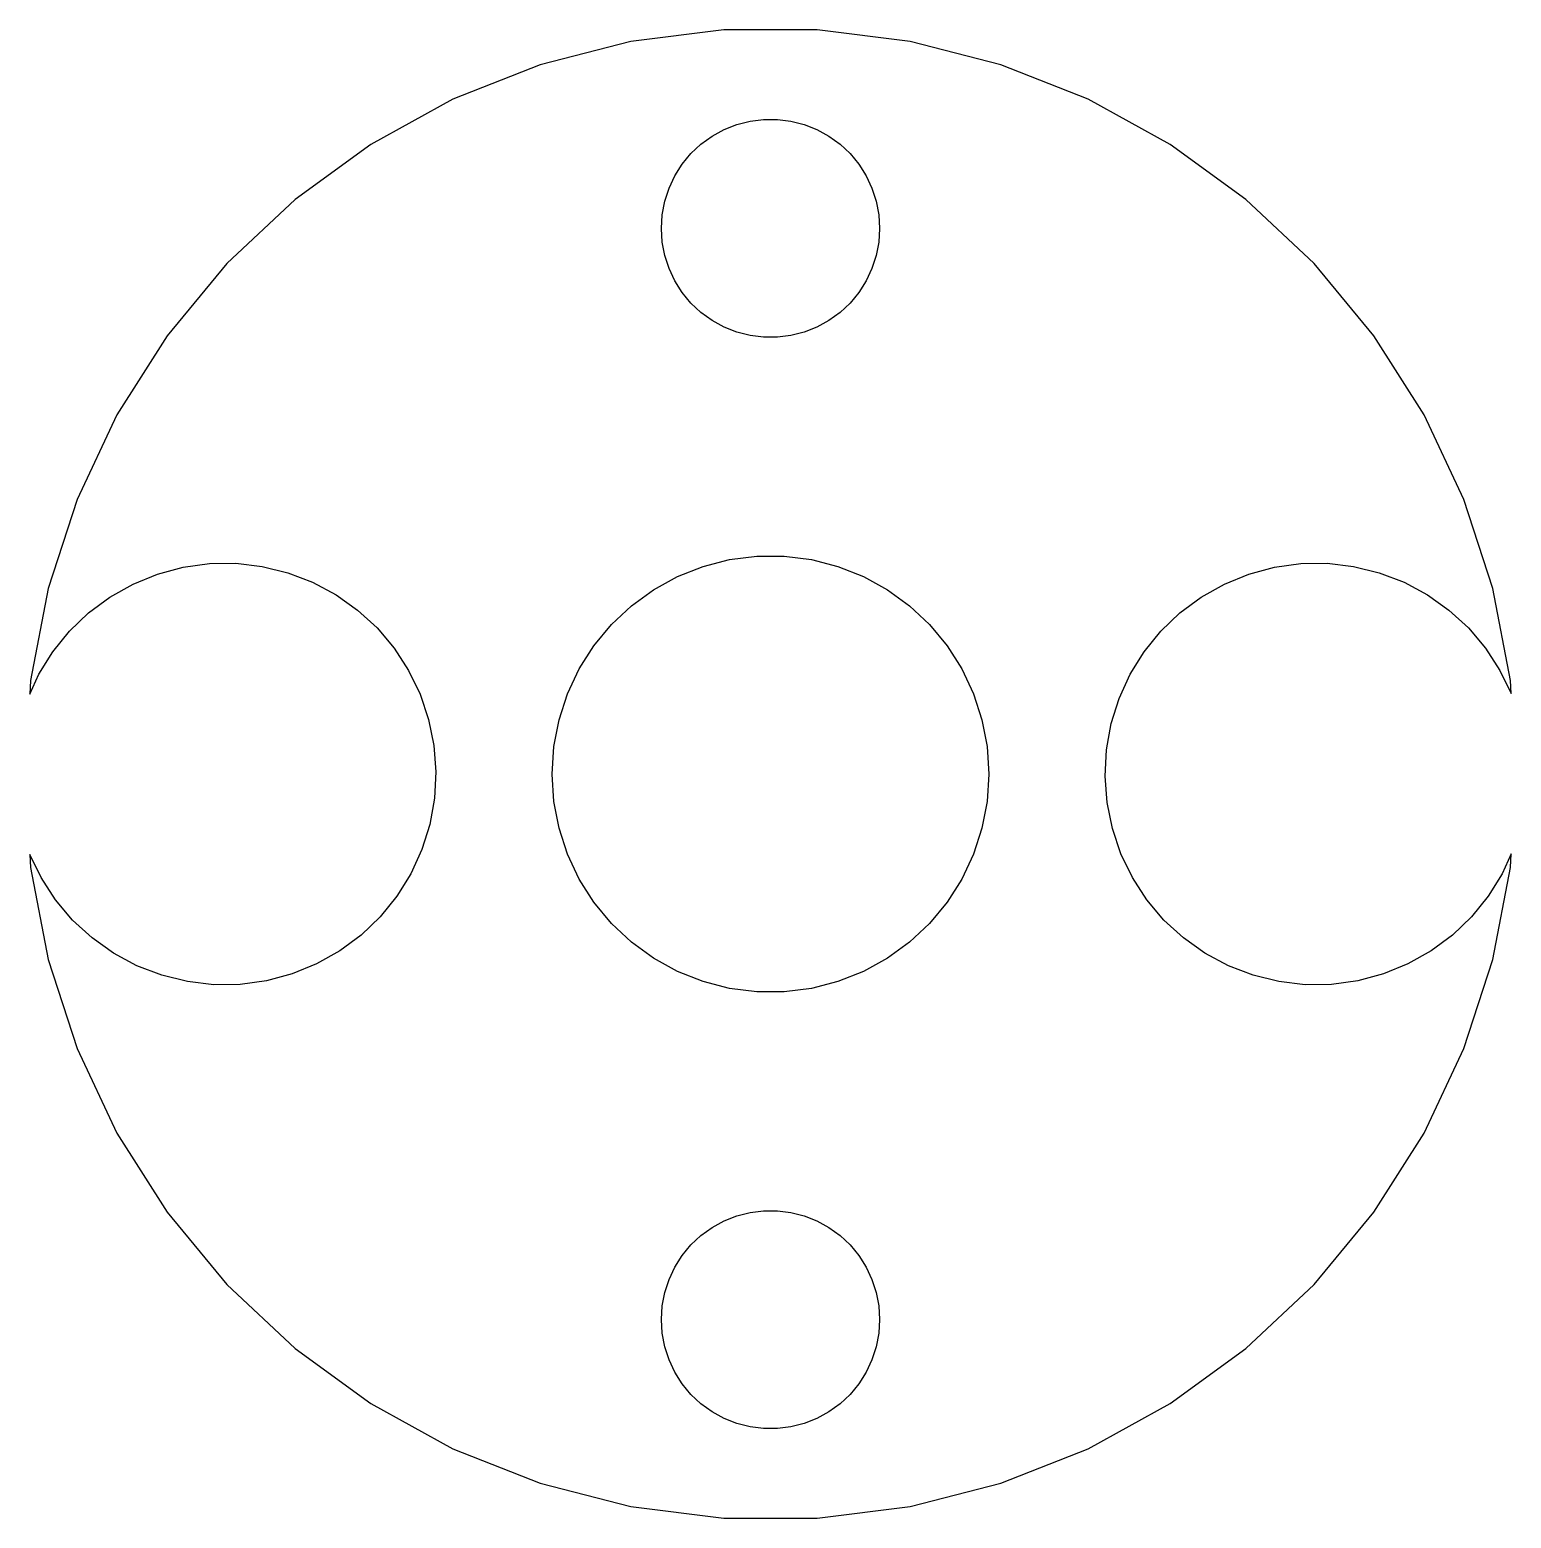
# Model space of a CAD drawing. Header units: metres. Extents: x -10 to 10, y -10 to 340.
# Drawn here: x -10.18 to 10.18, y 319.77 to 340.23 of the extents above; entities that cross this region are included whole.
import ezdxf

# ---------------------------------------------------------------- set-up
doc = ezdxf.new("R2010")
doc.units = ezdxf.units.M

msp = doc.modelspace()

# ---------------------------------------------------------------- linework, layer by layer
for p, q in [((-1.92065, 340.068), (-3.16742, 339.748)), ((-0.6436, 340.23), (-1.92065, 340.068)), ((0.6436, 340.23), (-0.6436, 340.23)), ((1.92065, 340.068), (0.6436, 340.23)), ((3.16742, 339.748), (1.92065, 340.068)), ((-3.16742, 339.748), (-4.36423, 339.274)), ((4.36423, 339.274), (3.16742, 339.748)), ((-4.36423, 339.274), (-5.49222, 338.654)), ((5.49222, 338.654), (4.36423, 339.274)), ((-0.803726, 338.766), (-0.638657, 338.857)), ((-0.638657, 338.857), (-0.463516, 338.927)), ((-0.463516, 338.927), (-0.281067, 338.973)), ((-0.281067, 338.973), (-0.094177, 338.997)), ((-0.094177, 338.997), (0.094177, 338.997)), ((0.094177, 338.997), (0.281067, 338.973)), ((0.281067, 338.973), (0.463516, 338.927)), ((0.463516, 338.927), (0.638657, 338.857)), ((0.638657, 338.857), (0.803726, 338.766)), ((-5.49222, 338.654), (-6.53358, 337.898)), ((-1.09344, 338.527), (-0.956131, 338.656)), ((-0.956131, 338.656), (-0.803726, 338.766)), ((0.803726, 338.766), (0.956131, 338.656)), ((0.956131, 338.656), (1.09344, 338.527)), ((6.53358, 337.898), (5.49222, 338.654)), ((-1.21352, 338.382), (-1.09344, 338.527)), ((1.09344, 338.527), (1.21352, 338.382)), ((-1.39465, 338.052), (-1.31445, 338.223)), ((-1.31445, 338.223), (-1.21352, 338.382)), ((1.21352, 338.382), (1.31445, 338.223)), ((1.31445, 338.223), (1.39465, 338.052)), ((-1.45287, 337.873), (-1.39465, 338.052)), ((1.39465, 338.052), (1.45287, 337.873)), ((-6.53358, 337.898), (-7.47192, 337.017)), ((-1.48816, 337.688), (-1.45287, 337.873)), ((1.45287, 337.873), (1.48816, 337.688)), ((7.47192, 337.017), (6.53358, 337.898)), ((-1.5, 337.5), (-1.48816, 337.688)), ((1.48816, 337.688), (1.5, 337.5)), ((-1.48816, 337.312), (-1.5, 337.5)), ((1.5, 337.5), (1.48816, 337.312)), ((-1.45287, 337.127), (-1.48816, 337.312)), ((1.48816, 337.312), (1.45287, 337.127)), ((-7.47192, 337.017), (-8.29242, 336.025)), ((-1.39465, 336.948), (-1.45287, 337.127)), ((1.45287, 337.127), (1.39465, 336.948)), ((8.29242, 336.025), (7.47192, 337.017)), ((-1.31445, 336.777), (-1.39465, 336.948)), ((-1.21352, 336.618), (-1.31445, 336.777)), ((1.31445, 336.777), (1.21352, 336.618)), ((1.39465, 336.948), (1.31445, 336.777)), ((-1.09344, 336.473), (-1.21352, 336.618)), ((1.21352, 336.618), (1.09344, 336.473)), ((-0.956131, 336.344), (-1.09344, 336.473)), ((1.09344, 336.473), (0.956131, 336.344)), ((-0.803726, 336.234), (-0.956131, 336.344)), ((-0.638657, 336.143), (-0.803726, 336.234)), ((0.803726, 336.234), (0.638657, 336.143)), ((0.956131, 336.344), (0.803726, 336.234)), ((-8.29242, 336.025), (-8.98213, 334.938)), ((-0.463516, 336.073), (-0.638657, 336.143)), ((-0.281067, 336.027), (-0.463516, 336.073)), ((-0.094177, 336.003), (-0.281067, 336.027)), ((0.094177, 336.003), (-0.094177, 336.003)), ((0.281067, 336.027), (0.094177, 336.003)), ((0.463516, 336.073), (0.281067, 336.027)), ((0.638657, 336.143), (0.463516, 336.073)), ((8.98213, 334.938), (8.29242, 336.025)), ((-8.98213, 334.938), (-9.5302, 333.773)), ((9.5302, 333.773), (8.98213, 334.938)), ((-9.5302, 333.773), (-9.92796, 332.549)), ((9.92796, 332.549), (9.5302, 333.773)), ((-8.0732, 332.843), (-7.71239, 332.892)), ((-7.71239, 332.892), (-7.34822, 332.896)), ((-7.34822, 332.896), (-6.98645, 332.854)), ((-0.927048, 332.853), (-0.562134, 332.947)), ((-0.562134, 332.947), (-0.18837, 332.994)), ((-0.18837, 332.994), (0.18837, 332.994)), ((0.18837, 332.994), (0.562134, 332.947)), ((0.562134, 332.947), (0.927048, 332.853)), ((6.92679, 332.843), (7.2876, 332.892)), ((7.2876, 332.892), (7.65176, 332.896)), ((7.65176, 332.896), (8.01353, 332.854)), ((-8.76216, 332.611), (-8.42497, 332.749)), ((-8.42497, 332.749), (-8.0732, 332.843)), ((-6.98645, 332.854), (-6.63277, 332.767)), ((-6.63277, 332.767), (-6.29279, 332.637)), ((-1.60747, 332.533), (-1.27733, 332.714)), ((-1.27733, 332.714), (-0.927048, 332.853)), ((0.927048, 332.853), (1.27733, 332.714)), ((1.27733, 332.714), (1.60747, 332.533)), ((6.23782, 332.611), (6.57501, 332.749)), ((6.57501, 332.749), (6.92679, 332.843)), ((8.01353, 332.854), (8.36722, 332.767)), ((8.36722, 332.767), (8.7072, 332.637)), ((-9.92796, 332.549), (-10.1692, 331.285)), ((-9.07945, 332.432), (-8.76216, 332.611)), ((-6.29279, 332.637), (-5.97182, 332.465)), ((-1.91226, 332.312), (-1.60747, 332.533)), ((1.60747, 332.533), (1.91226, 332.312)), ((5.92053, 332.432), (6.23782, 332.611)), ((8.7072, 332.637), (9.02817, 332.465)), ((10.1692, 331.285), (9.92796, 332.549)), ((-9.37183, 332.215), (-9.07945, 332.432)), ((-5.97182, 332.465), (-5.67496, 332.254)), ((-2.1869, 332.054), (-1.91226, 332.312)), ((1.91226, 332.312), (2.1869, 332.054)), ((5.62816, 332.215), (5.92053, 332.432)), ((9.02817, 332.465), (9.32503, 332.254)), ((-9.63467, 331.963), (-9.37183, 332.215)), ((-5.67496, 332.254), (-5.40689, 332.007)), ((5.36531, 331.963), (5.62816, 332.215)), ((9.32503, 332.254), (9.59309, 332.007)), ((-9.86386, 331.68), (-9.63467, 331.963)), ((-5.40689, 332.007), (-5.17183, 331.729)), ((-2.42705, 331.763), (-2.1869, 332.054)), ((2.1869, 332.054), (2.42705, 331.763)), ((5.13612, 331.68), (5.36531, 331.963)), ((9.59309, 332.007), (9.82816, 331.729)), ((-10.0558, 331.37), (-9.86386, 331.68)), ((-5.17183, 331.729), (-4.97346, 331.424)), ((-2.62891, 331.445), (-2.42705, 331.763)), ((2.42705, 331.763), (2.62891, 331.445)), ((4.94421, 331.37), (5.13612, 331.68)), ((9.82816, 331.729), (10.0265, 331.424)), ((-10.181, 331.097), (-10.0558, 331.37)), ((-10.1692, 331.285), (-10.181, 331.097)), ((-4.97346, 331.424), (-4.81497, 331.096)), ((-2.78932, 331.104), (-2.62891, 331.445)), ((2.62891, 331.445), (2.78932, 331.104)), ((4.7926, 331.039), (4.94421, 331.37)), ((10.0265, 331.424), (10.1805, 331.105)), ((10.1805, 331.105), (10.1692, 331.285)), ((-4.81497, 331.096), (-4.69881, 330.751)), ((-2.90575, 330.746), (-2.78932, 331.104)), ((2.78932, 331.104), (2.90575, 330.746)), ((4.6837, 330.692), (4.7926, 331.039)), ((-4.69881, 330.751), (-4.62683, 330.394)), ((-2.97633, 330.376), (-2.90575, 330.746)), ((2.90575, 330.746), (2.97633, 330.376)), ((4.61922, 330.333), (4.6837, 330.692)), ((-4.62683, 330.394), (-4.60016, 330.03)), ((-3, 330), (-2.97633, 330.376)), ((2.97633, 330.376), (3, 330)), ((4.60016, 329.97), (4.61922, 330.333)), ((-4.60016, 330.03), (-4.61922, 329.667)), ((-2.97633, 329.624), (-3, 330)), ((3, 330), (2.97633, 329.624)), ((4.62683, 329.606), (4.60016, 329.97)), ((-4.61922, 329.667), (-4.6837, 329.308)), ((-2.90575, 329.254), (-2.97633, 329.624)), ((2.97633, 329.624), (2.90575, 329.254)), ((4.69881, 329.249), (4.62683, 329.606)), ((-4.6837, 329.308), (-4.7926, 328.961)), ((-2.78932, 328.896), (-2.90575, 329.254)), ((2.90575, 329.254), (2.78932, 328.896)), ((4.81497, 328.904), (4.69881, 329.249)), ((-10.0265, 328.576), (-10.1805, 328.895)), ((-10.1805, 328.895), (-10.1692, 328.715)), ((-4.7926, 328.961), (-4.94421, 328.63)), ((-2.62891, 328.555), (-2.78932, 328.896)), ((2.78932, 328.896), (2.62891, 328.555)), ((4.97346, 328.576), (4.81497, 328.904)), ((10.181, 328.903), (10.0558, 328.63)), ((10.1692, 328.715), (10.181, 328.903)), ((-10.1692, 328.715), (-9.92796, 327.451)), ((-4.94421, 328.63), (-5.13612, 328.32)), ((10.0558, 328.63), (9.86386, 328.32)), ((9.92796, 327.451), (10.1692, 328.715)), ((-9.82816, 328.271), (-10.0265, 328.576)), ((-2.42705, 328.237), (-2.62891, 328.555)), ((2.62891, 328.555), (2.42705, 328.237)), ((5.17183, 328.271), (4.97346, 328.576)), ((-9.59309, 327.993), (-9.82816, 328.271)), ((-5.13612, 328.32), (-5.36531, 328.037)), ((-2.1869, 327.946), (-2.42705, 328.237)), ((2.42705, 328.237), (2.1869, 327.946)), ((5.40689, 327.993), (5.17183, 328.271)), ((9.86386, 328.32), (9.63467, 328.037)), ((-9.32503, 327.746), (-9.59309, 327.993)), ((-5.36531, 328.037), (-5.62816, 327.785)), ((5.67496, 327.746), (5.40689, 327.993)), ((9.63467, 328.037), (9.37183, 327.785)), ((-5.62816, 327.785), (-5.92053, 327.568)), ((-1.91226, 327.688), (-2.1869, 327.946)), ((2.1869, 327.946), (1.91226, 327.688)), ((9.37183, 327.785), (9.07945, 327.568)), ((-9.02817, 327.535), (-9.32503, 327.746)), ((-5.92053, 327.568), (-6.23782, 327.389)), ((-1.60747, 327.467), (-1.91226, 327.688)), ((1.91226, 327.688), (1.60747, 327.467)), ((5.97182, 327.535), (5.67496, 327.746)), ((9.07945, 327.568), (8.76216, 327.389)), ((-9.92796, 327.451), (-9.5302, 326.227)), ((-8.7072, 327.363), (-9.02817, 327.535)), ((-8.36722, 327.233), (-8.7072, 327.363)), ((-6.23782, 327.389), (-6.57501, 327.251)), ((-1.27733, 327.286), (-1.60747, 327.467)), ((1.60747, 327.467), (1.27733, 327.286)), ((6.29279, 327.363), (5.97182, 327.535)), ((6.63277, 327.233), (6.29279, 327.363)), ((8.76216, 327.389), (8.42497, 327.251)), ((9.5302, 326.227), (9.92796, 327.451)), ((-8.01353, 327.146), (-8.36722, 327.233)), ((-6.92679, 327.157), (-7.2876, 327.108)), ((-6.57501, 327.251), (-6.92679, 327.157)), ((-0.927048, 327.147), (-1.27733, 327.286)), ((1.27733, 327.286), (0.927048, 327.147)), ((6.98645, 327.146), (6.63277, 327.233)), ((8.0732, 327.157), (7.71239, 327.108)), ((8.42497, 327.251), (8.0732, 327.157)), ((-7.65176, 327.104), (-8.01353, 327.146)), ((-7.2876, 327.108), (-7.65176, 327.104)), ((-0.562134, 327.053), (-0.927048, 327.147)), ((-0.18837, 327.006), (-0.562134, 327.053)), ((0.18837, 327.006), (-0.18837, 327.006)), ((0.562134, 327.053), (0.18837, 327.006)), ((0.927048, 327.147), (0.562134, 327.053)), ((7.34822, 327.104), (6.98645, 327.146)), ((7.71239, 327.108), (7.34822, 327.104)), ((-9.5302, 326.227), (-8.98213, 325.062)), ((8.98213, 325.062), (9.5302, 326.227)), ((-8.98213, 325.062), (-8.29242, 323.975)), ((8.29242, 323.975), (8.98213, 325.062)), ((-8.29242, 323.975), (-7.47192, 322.983)), ((-0.638657, 323.857), (-0.463516, 323.927)), ((-0.463516, 323.927), (-0.281067, 323.973)), ((-0.281067, 323.973), (-0.094177, 323.997)), ((-0.094177, 323.997), (0.094177, 323.997)), ((0.094177, 323.997), (0.281067, 323.973)), ((0.281067, 323.973), (0.463516, 323.927)), ((0.463516, 323.927), (0.638657, 323.857)), ((7.47192, 322.983), (8.29242, 323.975)), ((-0.956131, 323.656), (-0.803726, 323.766)), ((-0.803726, 323.766), (-0.638657, 323.857)), ((0.638657, 323.857), (0.803726, 323.766)), ((0.803726, 323.766), (0.956131, 323.656)), ((-1.21352, 323.382), (-1.09344, 323.527)), ((-1.09344, 323.527), (-0.956131, 323.656)), ((0.956131, 323.656), (1.09344, 323.527)), ((1.09344, 323.527), (1.21352, 323.382)), ((-1.31445, 323.223), (-1.21352, 323.382)), ((1.21352, 323.382), (1.31445, 323.223)), ((-1.39465, 323.052), (-1.31445, 323.223)), ((1.31445, 323.223), (1.39465, 323.052)), ((-7.47192, 322.983), (-6.53358, 322.102)), ((-1.48816, 322.688), (-1.45287, 322.873)), ((-1.45287, 322.873), (-1.39465, 323.052)), ((1.39465, 323.052), (1.45287, 322.873)), ((1.45287, 322.873), (1.48816, 322.688)), ((6.53358, 322.102), (7.47192, 322.983)), ((-1.5, 322.5), (-1.48816, 322.688)), ((1.48816, 322.688), (1.5, 322.5)), ((-1.48816, 322.312), (-1.5, 322.5)), ((1.5, 322.5), (1.48816, 322.312)), ((-1.45287, 322.127), (-1.48816, 322.312)), ((1.48816, 322.312), (1.45287, 322.127)), ((-6.53358, 322.102), (-5.49222, 321.346)), ((-1.39465, 321.948), (-1.45287, 322.127)), ((1.45287, 322.127), (1.39465, 321.948)), ((5.49222, 321.346), (6.53358, 322.102)), ((-1.31445, 321.777), (-1.39465, 321.948)), ((1.39465, 321.948), (1.31445, 321.777)), ((-1.21352, 321.618), (-1.31445, 321.777)), ((1.31445, 321.777), (1.21352, 321.618)), ((-1.09344, 321.473), (-1.21352, 321.618)), ((-0.956131, 321.344), (-1.09344, 321.473)), ((1.09344, 321.473), (0.956131, 321.344)), ((1.21352, 321.618), (1.09344, 321.473)), ((-5.49222, 321.346), (-4.36423, 320.726)), ((-0.803726, 321.234), (-0.956131, 321.344)), ((-0.638657, 321.143), (-0.803726, 321.234)), ((0.803726, 321.234), (0.638657, 321.143)), ((0.956131, 321.344), (0.803726, 321.234)), ((4.36423, 320.726), (5.49222, 321.346)), ((-0.463516, 321.073), (-0.638657, 321.143)), ((-0.281067, 321.027), (-0.463516, 321.073)), ((-0.094177, 321.003), (-0.281067, 321.027)), ((0.281067, 321.027), (0.094177, 321.003)), ((0.463516, 321.073), (0.281067, 321.027)), ((0.638657, 321.143), (0.463516, 321.073)), ((0.094177, 321.003), (-0.094177, 321.003)), ((-4.36423, 320.726), (-3.16742, 320.252)), ((3.16742, 320.252), (4.36423, 320.726)), ((-3.16742, 320.252), (-1.92065, 319.932)), ((1.92065, 319.932), (3.16742, 320.252)), ((-1.92065, 319.932), (-0.6436, 319.77)), ((0.6436, 319.77), (1.92065, 319.932)), ((-0.6436, 319.77), (0.6436, 319.77))]:
    msp.add_line(p, q)

doc.saveas('drawing.dxf')
